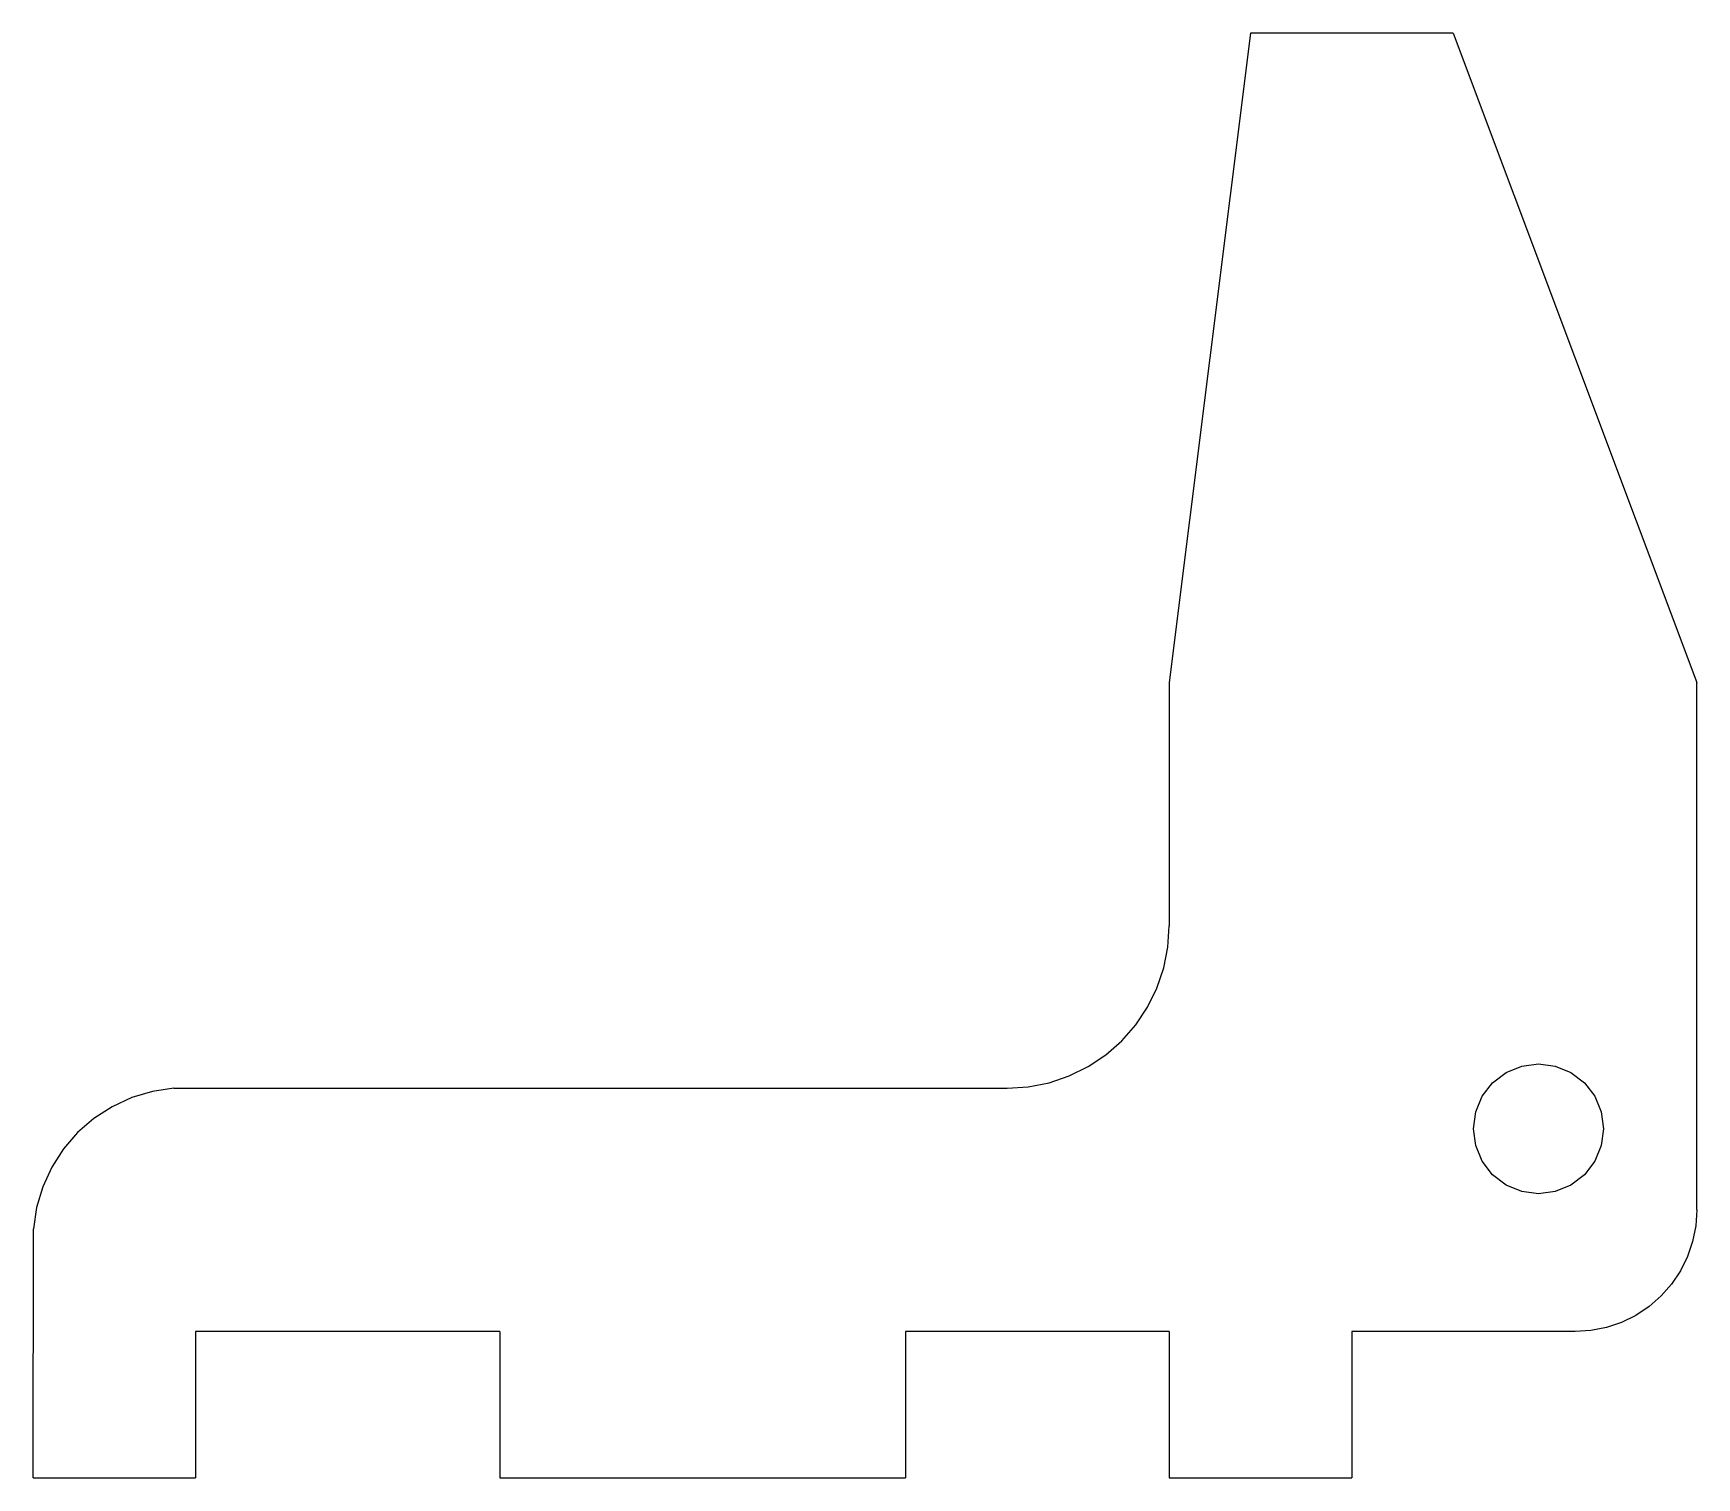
# Model space of a CAD drawing. Header units: centimetres. Extents: x -1.85 to 2.25, y -1.73 to 1.83.
import ezdxf

# ---------------------------------------------------------------- set-up
doc = ezdxf.new("R2010")
doc.units = ezdxf.units.CM
doc.header["$MEASUREMENT"] = 0
doc.layers.add('BarInsert_R1 v1_0', color=7, linetype='Continuous')

msp = doc.modelspace()

# ---------------------------------------------------------------- linework, layer by layer
at = {"layer": 'BarInsert_R1 v1_0'}
for p, q in [((1.1479, 1.8275), (0.9479, 0.2275)), ((1.6479, 1.8275), (1.1479, 1.8275)), ((1.6479, 1.8275), (2.2479, 0.2275)), ((0.9479, 0.2275), (0.9479, -0.3725)), ((2.2479, -1.0725), (2.2479, 0.2275)), ((0.9445, -0.4247), (0.9479, -0.3725)), ((0.9343, -0.476), (0.9445, -0.4247)), ((0.9174, -0.5256), (0.9343, -0.476)), ((0.8943, -0.5725), (0.9174, -0.5256)), ((0.8652, -0.616), (0.8943, -0.5725)), ((0.7914, -0.6899), (0.8307, -0.6554)), ((0.8307, -0.6554), (0.8652, -0.616)), ((0.7479, -0.7189), (0.7914, -0.6899)), ((0.701, -0.7421), (0.7479, -0.7189)), ((1.7448, -0.7594), (1.7779, -0.7339)), ((1.7779, -0.7339), (1.8165, -0.718)), ((1.8165, -0.718), (1.8579, -0.7125)), ((1.8579, -0.7125), (1.8993, -0.718)), ((1.8993, -0.718), (1.9379, -0.7339)), ((1.9379, -0.7339), (1.971, -0.7594)), ((-1.5054, -0.7728), (-1.5582, -0.7805)), ((-1.5054, -0.7728), (0.5479, -0.7725)), ((0.5479, -0.7725), (0.6001, -0.7691)), ((0.6001, -0.7691), (0.6514, -0.7589)), ((0.6514, -0.7589), (0.701, -0.7421)), ((1.7193, -0.7925), (1.7448, -0.7594)), ((1.971, -0.7594), (1.9965, -0.7925)), ((-1.6578, -0.818), (-1.7026, -0.8469)), ((-1.6093, -0.7957), (-1.6578, -0.818)), ((-1.5582, -0.7805), (-1.6093, -0.7957)), ((1.7033, -0.8311), (1.7193, -0.7925)), ((1.9965, -0.7925), (2.0124, -0.8311)), ((-1.7026, -0.8469), (-1.7428, -0.8818)), ((1.6979, -0.8725), (1.7033, -0.8311)), ((2.0124, -0.8311), (2.0179, -0.8725)), ((-1.7428, -0.8818), (-1.7778, -0.9221)), ((1.7033, -0.9139), (1.6979, -0.8725)), ((2.0179, -0.8725), (2.0124, -0.9139)), ((-1.7778, -0.9221), (-1.8067, -0.9669)), ((1.7193, -0.9525), (1.7033, -0.9139)), ((2.0124, -0.9139), (1.9965, -0.9525)), ((-1.8067, -0.9669), (-1.8289, -1.0153)), ((1.7448, -0.9856), (1.7193, -0.9525)), ((1.9965, -0.9525), (1.971, -0.9856)), ((-1.8289, -1.0153), (-1.8441, -1.0664)), ((1.7779, -1.0111), (1.7448, -0.9856)), ((1.8165, -1.0271), (1.7779, -1.0111)), ((1.9379, -1.0111), (1.8993, -1.0271)), ((1.971, -0.9856), (1.9379, -1.0111)), ((1.8579, -1.0325), (1.8165, -1.0271)), ((1.8993, -1.0271), (1.8579, -1.0325)), ((-1.8441, -1.0664), (-1.8519, -1.1192)), ((2.2479, -1.0725), (2.2453, -1.1117)), ((-1.8521, -1.7325), (-1.8519, -1.1192)), ((2.2453, -1.1117), (2.2377, -1.1502)), ((2.2251, -1.1873), (2.2077, -1.2225)), ((2.2377, -1.1502), (2.2251, -1.1873)), ((2.2077, -1.2225), (2.1859, -1.2551)), ((2.1859, -1.2551), (2.16, -1.2846)), ((2.1305, -1.3105), (2.0979, -1.3323)), ((2.16, -1.2846), (2.1305, -1.3105)), ((2.0627, -1.3497), (2.0255, -1.3623)), ((2.0979, -1.3323), (2.0627, -1.3497)), ((-0.7021, -1.3725), (-1.4521, -1.3725)), ((-1.4521, -1.3725), (-1.4521, -1.7325)), ((-0.7021, -1.3725), (-0.7021, -1.7325)), ((0.2979, -1.3725), (0.2979, -1.7325)), ((0.9479, -1.3725), (0.2979, -1.3725)), ((0.9479, -1.3725), (0.9479, -1.7325)), ((1.3979, -1.3725), (1.3979, -1.7325)), ((1.9479, -1.3725), (1.3979, -1.3725)), ((1.9871, -1.3699), (1.9479, -1.3725)), ((2.0255, -1.3623), (1.9871, -1.3699)), ((-1.8521, -1.7325), (-1.4521, -1.7325)), ((-0.7021, -1.7325), (0.2979, -1.7325)), ((0.9479, -1.7325), (1.3979, -1.7325))]:
    msp.add_line(p, q, dxfattribs=at)

doc.saveas('drawing.dxf')
